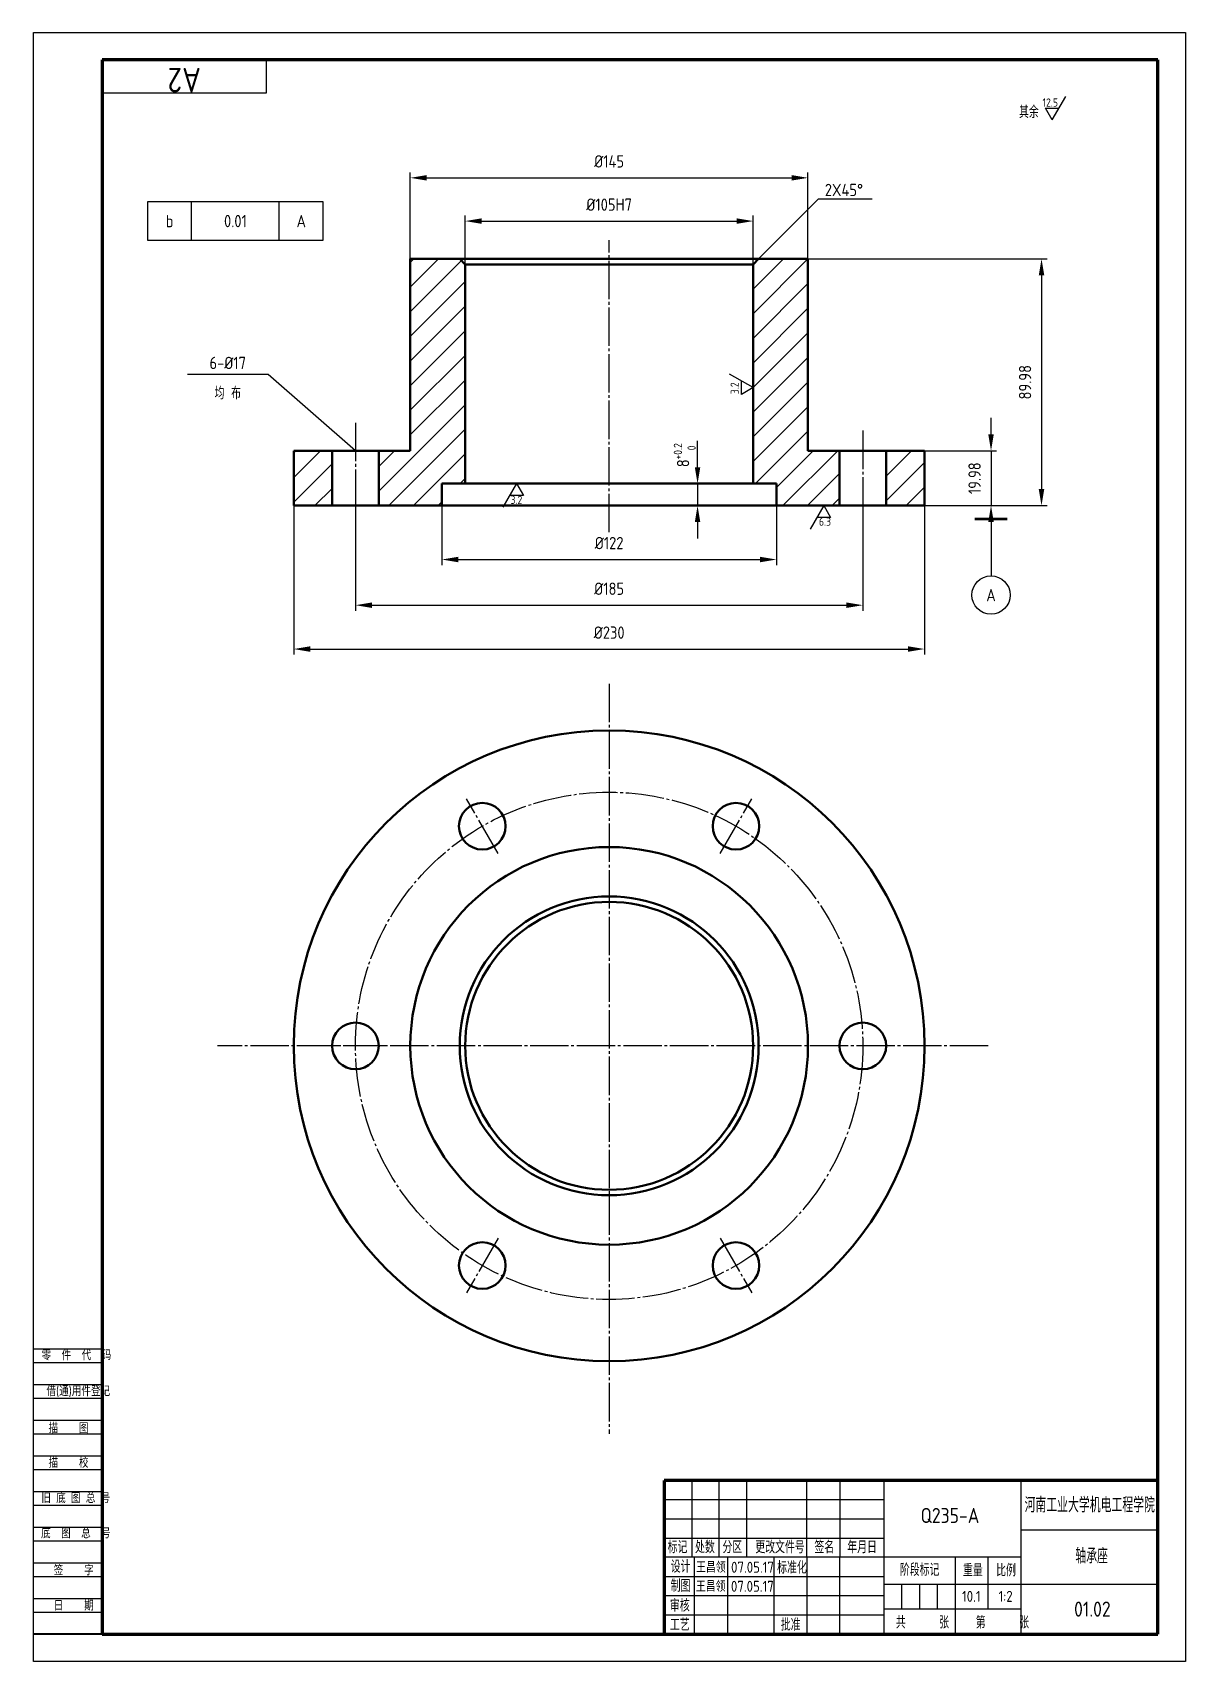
# Model space of a CAD drawing. Extents: x 0 to 420, y 0 to 594.
import ezdxf
from ezdxf.enums import TextEntityAlignment as Align

# ---------------------------------------------------------------- set-up
doc = ezdxf.new("R2010")
doc.units = 0
doc.linetypes.add('C2', pattern=[17, 14, -1, 1, -1])
doc.layers.get('0').update_dxf_attribs({"linetype": 'CONTINUOUS', "lineweight": 50})
for name, color, linetype in [('CENTER', 4, 'C2'), ('DIM', 3, 'CONTINUOUS'), ('PMX', 6, 'CONTINUOUS'), ('TXT', 6, 'CONTINUOUS'), ('W_标题栏_文字', 6, 'CONTINUOUS'), ('W_标题栏_线框', 7, 'CONTINUOUS'), ('XWGC', 3, 'CONTINUOUS'), ('图框_标题栏文字', 6, 'CONTINUOUS')]:
    doc.layers.add(name, color=color, linetype=linetype)
doc.layers.add('图框_外框线', color=7, linetype='CONTINUOUS', lineweight=70)
doc.styles.add('工程字', font='gbenor.shx', dxfattribs={"bigfont": 'gbcbig.shx'})
pattern_1 = [(45, (-80.3755, 22.974), (-4.49013, 4.49013), [])]

# ---------------------------------------------------------------- blocks, each defined once
blk = doc.blocks.new('WWZ_BXWK3')
at = {"layer": 'XWGC'}
for p, q in [((0, 3.5), (0, -3.5)), ((32, 3.5), (0, 3.5)), ((8, -3.5), (8, 3.5)), ((24, -3.5), (24, 3.5)), ((32, -3.5), (32, 3.5)), ((0, -3.5), (8, -3.5)), ((8, -3.5), (24, -3.5)), ((24, -3.5), (32, -3.5))]:
    blk.add_line(p, q, dxfattribs=at)

msp = doc.modelspace()

# ---------------------------------------------------------------- hatches: boundary and pattern name
at = {"layer": 'PMX'}
h = msp.add_hatch(dxfattribs=at)
h.set_pattern_fill('ANSI31', color=256, scale=2, style=0)
h.set_pattern_definition(pattern_1)
h.paths.add_polyline_path([(108.88, 441.48), (94.88, 441.48), (94.88, 421.5), (108.88, 421.5)])
h.paths.add_polyline_path([(157.38, 509.48), (155.38, 511.48), (137.38, 511.48), (137.38, 441.48), (125.88, 441.48), (125.88, 421.5), (148.88, 421.5), (148.88, 429.5), (157.38, 429.5)])
h = msp.add_hatch(dxfattribs=at)
h.set_pattern_fill('ANSI31', color=256, scale=2, style=0)
h.set_pattern_definition(pattern_1)
h.paths.add_polyline_path([(282.38, 511.48), (264.38, 511.48), (262.38, 509.48), (262.38, 429.5), (270.88, 429.5), (270.88, 421.5), (293.88, 421.5), (293.88, 441.48), (282.38, 441.48)])
h.paths.add_polyline_path([(324.88, 441.48), (310.88, 441.48), (310.88, 421.5), (324.88, 421.5)])

# ---------------------------------------------------------------- linework, layer by layer
for p, q in [((137.38, 511.48), (137.38, 441.48)), ((282.38, 511.48), (137.38, 511.48)), ((155.38, 511.48), (157.38, 509.48)), ((262.38, 509.48), (264.38, 511.48)), ((282.38, 511.48), (282.38, 441.48)), ((157.38, 509.48), (157.38, 429.5)), ((157.38, 509.48), (262.38, 509.48)), ((262.38, 509.48), (262.38, 429.5)), ((137.38, 441.48), (94.88, 441.48)), ((94.88, 441.48), (94.88, 421.5)), ((108.88, 421.5), (108.88, 441.48)), ((125.88, 421.5), (125.88, 441.48)), ((282.38, 441.48), (324.88, 441.48)), ((293.88, 421.5), (293.88, 441.48)), ((310.88, 421.5), (310.88, 441.48)), ((324.88, 441.48), (324.88, 421.5)), ((324.88, 441.48), (324.88, 421.5)), ((148.88, 429.5), (148.88, 421.5)), ((270.88, 429.5), (148.88, 429.5)), ((270.88, 429.5), (270.88, 421.5)), ((324.88, 421.5), (94.88, 421.5))]:
    msp.add_line(p, q)
at = {"color": 6, "lineweight": 25}
msp.add_lwpolyline([(0, 0), (0, 594), (420, 594), (420, 0)], close=True, dxfattribs=at)
for centre, radius in [((209.88, 224.48), 115), ((163.63, 304.59), 8.5), ((256.13, 304.59), 8.5), ((209.88, 224.48), 72.5), ((209.88, 224.48), 54.5), ((209.88, 224.48), 52.5), ((117.38, 224.48), 8.5), ((302.38, 224.48), 8.5), ((163.63, 144.38), 8.5), ((256.13, 144.38), 8.5)]:
    msp.add_circle(centre, radius)
at = {"layer": 'CENTER'}
for p, q in [((209.88, 411.77), (209.88, 518.25)), ((117.38, 451.68), (117.38, 404.02)), ((302.38, 448.84), (302.38, 407.17)), ((209.88, 356.54), (209.88, 83)), ((169.38, 294.63), (157.88, 314.55)), ((250.38, 294.63), (261.88, 314.55)), ((348.06, 224.48), (67.11, 224.48)), ((128.88, 224.48), (105.88, 224.48)), ((169.38, 154.33), (157.88, 134.42)), ((250.38, 154.33), (261.88, 134.42))]:
    msp.add_line(p, q, dxfattribs=at)
msp.add_circle((209.88, 224.48), 92.5, dxfattribs=at)
at = {"layer": 'DIM', "color": 3}
for p, q in [((137.38, 511.48), (137.38, 543.02)), ((143.38, 541.02), (276.38, 541.02)), ((282.38, 511.48), (282.38, 543.02)), ((157.38, 509.48), (157.38, 527.25)), ((163.38, 525.25), (256.38, 525.25)), ((262.38, 509.48), (262.38, 527.25)), ((282.38, 511.48), (369.53, 511.48)), ((367.53, 505.48), (367.53, 427.5)), ((349.12, 447.48), (349.12, 453.48)), ((242.11, 435.5), (242.11, 445.07)), ((324.88, 441.48), (351.12, 441.48)), ((349.12, 441.48), (349.12, 421.5)), ((262.38, 429.5), (240.11, 429.5)), ((242.11, 429.5), (242.11, 421.5)), ((94.88, 421.5), (94.88, 367.19)), ((117.38, 421.5), (117.38, 383.18)), ((148.88, 421.5), (148.88, 399.83)), ((256.79, 421.5), (240.11, 421.5)), ((270.88, 421.5), (270.88, 399.83)), ((302.38, 421.5), (302.38, 383.18)), ((324.88, 421.5), (369.53, 421.5)), ((324.88, 421.5), (351.12, 421.5)), ((324.88, 421.5), (324.88, 367.19)), ((242.11, 415.5), (242.11, 409.5)), ((349.12, 415.5), (349.12, 409.5)), ((154.88, 401.83), (264.88, 401.83)), ((123.38, 385.18), (296.38, 385.18)), ((100.88, 369.19), (318.88, 369.19))]:
    msp.add_line(p, q, dxfattribs=at)
at = {"layer": 'DIM'}
for p, q in [((264.38, 511.48), (286.24, 533.35)), ((286.24, 533.35), (305.81, 533.35)), ((85.52, 469.28), (56.12, 469.28)), ((117.38, 441.48), (85.52, 469.28)), ((310, 66), (310, 10)), ((360, 66), (360, 10)), ((360, 38), (230, 38))]:
    msp.add_line(p, q, dxfattribs=at)
at = {"layer": 'DIM', "color": 3}
for points in [[(143.38, 542.02), (143.38, 540.02), (137.38, 541.02)], [(276.38, 542.02), (276.38, 540.02), (282.38, 541.02)], [(163.38, 526.25), (163.38, 524.25), (157.38, 525.25)], [(256.38, 526.25), (256.38, 524.25), (262.38, 525.25)], [(366.53, 505.48), (368.53, 505.48), (367.53, 511.48)], [(348.12, 447.48), (350.12, 447.48), (349.12, 441.48)], [(241.11, 435.5), (243.11, 435.5), (242.11, 429.5)], [(366.53, 427.5), (368.53, 427.5), (367.53, 421.5)], [(241.11, 415.5), (243.11, 415.5), (242.11, 421.5)], [(348.12, 415.5), (350.12, 415.5), (349.12, 421.5)], [(154.88, 402.83), (154.88, 400.83), (148.88, 401.83)], [(264.88, 402.83), (264.88, 400.83), (270.88, 401.83)], [(123.38, 386.18), (123.38, 384.18), (117.38, 385.18)], [(296.38, 386.18), (296.38, 384.18), (302.38, 385.18)], [(100.88, 370.19), (100.88, 368.19), (94.88, 369.19)], [(318.88, 370.19), (318.88, 368.19), (324.88, 369.19)]]:
    msp.add_solid(points, dxfattribs=at)
at = {"layer": 'TXT'}
for p, q in [((371.42, 562.14), (376.37, 570.71)), ((368.92, 566.42), (373.9, 566.42)), ((371.42, 562.14), (368.95, 566.42)), ((262.38, 464.51), (253.81, 469.46)), ((258.1, 462.01), (258.1, 466.99)), ((262.38, 464.51), (258.1, 462.04)), ((176.12, 429.5), (171.17, 420.93)), ((176.12, 429.5), (178.59, 425.22)), ((178.62, 425.22), (173.64, 425.22)), ((288.11, 421.5), (283.17, 412.93)), ((290.62, 417.22), (285.64, 417.22)), ((288.11, 421.5), (290.59, 417.22))]:
    msp.add_line(p, q, dxfattribs=at)
at = {"layer": 'W_标题栏_文字'}
for p, q in [((0, 114), (25, 114)), ((0, 109), (25, 109)), ((0, 101), (25, 101)), ((0, 96), (25, 96)), ((0, 88), (25, 88)), ((0, 83), (25, 83)), ((0, 75), (25, 75)), ((0, 70), (25, 70)), ((0, 62), (25, 62)), ((0, 57), (25, 57)), ((0, 49), (25, 49)), ((0, 44), (25, 44)), ((0, 36), (25, 36)), ((0, 31), (25, 31)), ((0, 23), (25, 23)), ((0, 18), (25, 18))]:
    msp.add_line(p, q, dxfattribs=at)
msp.add_lwpolyline([(25, 572), (85, 572), (85, 584)], dxfattribs=at)
at = {"layer": 'W_标题栏_文字', "const_width": 0.7}
msp.add_lwpolyline([(0, 10), (25, 10)], dxfattribs=at)
at = {"layer": 'W_标题栏_线框', "color": 3}
for p, q in [((240, 66), (240, 38)), ((250, 38), (250, 66)), ((260, 66), (260, 38)), ((282, 38), (282, 66)), ((294, 66), (294, 38)), ((230, 59), (310, 59)), ((230, 52), (310, 52)), ((360, 48), (410, 48)), ((230, 45), (310, 45)), ((241, 10), (241, 38)), ((253, 38), (253, 10)), ((270, 10), (270, 38)), ((282, 38), (282, 10)), ((294, 10), (294, 38)), ((336, 38), (336, 10.28)), ((348, 38), (348, 19)), ((230, 31), (310, 31)), ((230, 24), (310, 24)), ((410, 28), (310, 28)), ((316.5, 28), (316.5, 19)), ((323, 28), (323, 19)), ((329.5, 28), (329.5, 19)), ((360, 19), (310, 19)), ((230, 17), (310, 17))]:
    msp.add_line(p, q, dxfattribs=at)
at = {"layer": 'XWGC'}
msp.add_line((349.12, 416.65), (349.12, 395.87), dxfattribs=at)
msp.add_lwpolyline([(157.38, 525.25, 0, 2, 0), (149.38, 525.25, 0, 0, 0), (105.61, 525.25, 0, 0, 0)], format="xyseb", dxfattribs=at)
at = {"layer": 'XWGC', "const_width": 1}
msp.add_lwpolyline([(355.12, 416.65), (343.12, 416.65)], dxfattribs=at)
at = {"layer": 'XWGC'}
msp.add_circle((349.12, 388.87), 7, dxfattribs=at)
at = {"layer": '图框_外框线'}
for p, q in [((410, 584), (25, 584)), ((25, 584), (25, 10)), ((410, 10), (410, 584)), ((25, 10), (410, 10))]:
    msp.add_line(p, q, dxfattribs=at)
at = {"layer": '图框_外框线', "lineweight": 70}
for p, q in [((410, 66), (230, 66)), ((230, 66), (230, 10))]:
    msp.add_line(p, q, dxfattribs=at)

# ---------------------------------------------------------------- block references
at = {"layer": 'XWGC', "xscale": 2, "yscale": 2, "zscale": 2}
msp.add_blockref('WWZ_BXWK3', (41.61, 525.25), dxfattribs=at)

# ---------------------------------------------------------------- texts
at = {"lineweight": -3, "insert": (55, 576.64), "char_height": 9, "width": 60, "attachment_point": 5, "rotation": 180, "style": '工程字'}
msp.add_mtext('{\\C3;A2}', dxfattribs=at)
at = {"layer": 'DIM', "color": 6, "char_height": 4.5, "attachment_point": 5, "style": '工程字'}
for s, insert in [('\\A1;%%C145', (209.88, 547.02)), ('\\A1;%%C105H7', (209.88, 531.25)), ('\\A1;%%C122', (209.88, 407.83)), ('\\A1;%%C185', (209.88, 391.18)), ('\\A1;%%C230', (209.88, 375.19))]:
    msp.add_mtext(s, dxfattribs=dict(at, insert=insert))
at = {"layer": 'DIM', "color": 6, "char_height": 4.5, "attachment_point": 5, "rotation": 90, "style": '工程字'}
for s, insert in [('\\A1;89.98', (361.53, 466.49)), ('\\A1;8', (236.83, 436.95)), ('\\A1;19.98', (343.12, 431.49))]:
    msp.add_mtext(s, dxfattribs=dict(at, insert=insert))
at = {"layer": 'TXT', "style": '工程字'}
for s, height, p in [('其余', 4.5, (366.53, 562.79)), ('12.5', 3, (373.53, 566.99))]:
    msp.add_text(s, height=height, dxfattribs=at).set_placement(p, align=Align.RIGHT)
for s, height, p in [('2X45%%d', 4.5, (288.51, 534.35)), ('3.2', 3, (173.93, 422.1)), ('6.3', 3, (286.36, 414.15)), ('年月日', 4.5, (296.72, 39.44))]:
    msp.add_text(s, height=height, dxfattribs=at).set_placement(p)
at = {"layer": 'TXT', "color": 7, "style": '工程字'}
msp.add_text('b', height=4.5, dxfattribs=at).set_placement((49.61, 525.25), align=Align.MIDDLE)
at = {"layer": 'TXT', "style": '工程字'}
for s, p in [('0.01', (73.61, 525.25)), ('A', (97.61, 525.25)), ('A', (349.12, 388.87))]:
    msp.add_text(s, height=4.5, dxfattribs=at).set_placement(p, align=Align.MIDDLE)
for s, p in [('6-%%c17', (70.82, 471.28)), ('均 布', (70.82, 460.28))]:
    msp.add_text(s, height=4.5, dxfattribs=at).set_placement(p, align=Align.CENTER)
msp.add_text('3.2', height=3, rotation=90, dxfattribs=at).set_placement((257.16, 466.45), align=Align.RIGHT)
for s, p in [('+0.2', (236.44, 438.29)), ('0', (241.44, 441.66))]:
    msp.add_text(s, height=3, rotation=90, dxfattribs=at).set_placement(p)
at = {"layer": 'W_标题栏_文字', "style": '工程字'}
for s, height, p in [('零  件  代  码', 3.5, (2.94, 109.87)), ('借(通)用件登记', 3.5, (4.71, 96.76)), ('旧 底 图 总 号', 3.5, (2.86, 57.75)), ('河南工业大学机电工程学院', 5.5, (361.36, 54.32)), ('底  图  总  号', 3.5, (2.74, 44.91)), ('轴承座', 5.5, (379.86, 35.71)), ('01.02', 5.5, (379.4, 16.32))]:
    msp.add_text(s, height=height, dxfattribs=at).set_placement(p)
for s, p in [('描    图', (12.76, 85.32)), ('描    校', (12.76, 72.7)), ('  签    字', (12.76, 33.49)), ('  日    期', (12.76, 20.57))]:
    msp.add_text(s, height=3.5, dxfattribs=at).set_placement(p, align=Align.MIDDLE)
for s, height, p in [('Q235-A', 5.5, (334.15, 50.47)), ('10.1', 4, (341.93, 21.73)), ('1:2', 4, (354.43, 21.73))]:
    msp.add_text(s, height=height, dxfattribs=at).set_placement(p, align=Align.CENTER)
at = {"layer": '图框_标题栏文字', "style": '工程字'}
for s, height, p in [('标记', 4.5, (231.2, 39.44)), ('处数', 4.5, (241.2, 39.44)), ('分区', 4.5, (251.2, 39.44)), ('更改文件号', 4.5, (263.16, 39.44)), ('签名', 4.5, (284.72, 39.44)), ('设计', 4.5, (232.33, 32.35)), ('07.05.17', 4, (254.33, 32.35)), ('标准化', 4.5, (271.14, 32)), ('阶段标记', 4.5, (315.89, 31.2)), ('重量', 4.5, (338.89, 31)), ('比例', 4.5, (351, 31)), ('制图', 4.5, (232.33, 25.35)), ('07.05.17', 4, (254.28, 25.4)), ('审核', 4.5, (232.05, 18.15)), ('工艺', 4.5, (232.05, 11.15)), ('批准', 4.5, (272.47, 11.15)), ('共     张    第     张', 4.5, (314.4, 12))]:
    msp.add_text(s, height=height, dxfattribs=at).set_placement(p)
for p in [(246.97, 32.35), (246.91, 25.4)]:
    msp.add_text('王昌领', height=4, dxfattribs=at).set_placement(p, align=Align.CENTER)

doc.saveas('drawing.dxf')
